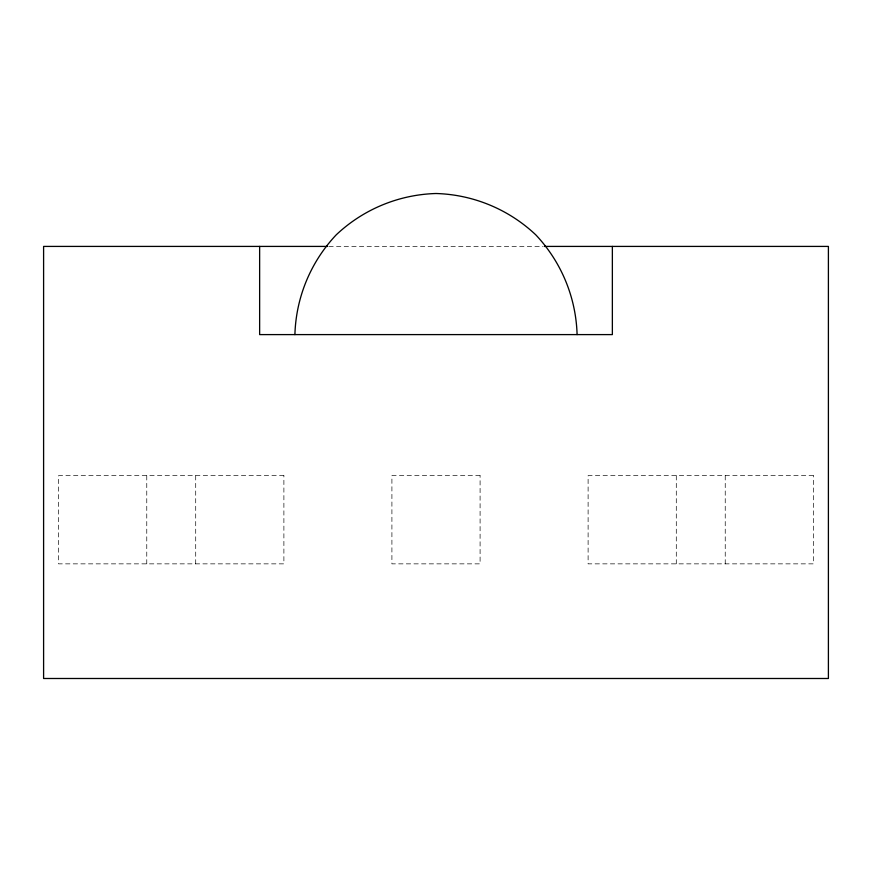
<?xml version="1.0" encoding="UTF-8"?>
<svg xmlns="http://www.w3.org/2000/svg" width="872" height="872" viewBox="0 0 872 872"><rect width="100%" height="100%" fill="white"/><g stroke="black" fill="none" stroke-linecap="round" stroke-linejoin="round"><path stroke-width="0.65" stroke-dasharray="4.36 3.27" d="M328.886 246.416L543.114 246.416M725.232 475.676L725.232 563.857M676.291 475.676L676.291 563.857M195.71 475.676L195.71 563.857M146.769 475.676L146.769 563.857M283.891 475.676L58.588 475.676L58.588 563.857L283.891 563.857L283.891 475.676M480.091 475.676L391.91 475.676L391.91 563.857L480.091 563.857L480.091 475.676M813.413 475.676L588.11 475.676L588.11 563.857L813.413 563.857L813.413 475.676"/><path stroke-width="1.31" d="M294.91 334.597C295.99 297.374 310.672 261.905 336.232 234.83C363.319 209.269 398.777 194.587 436 193.508C473.224 194.587 508.681 209.269 535.768 234.83C561.328 261.905 576.011 297.374 577.09 334.597M327.523 246.416L43.6 246.416L43.6 678.492L828.4 678.492L828.4 246.416L544.477 246.416M612.362 246.416L612.362 334.597L259.638 334.597L259.638 246.416"/></g></svg>
